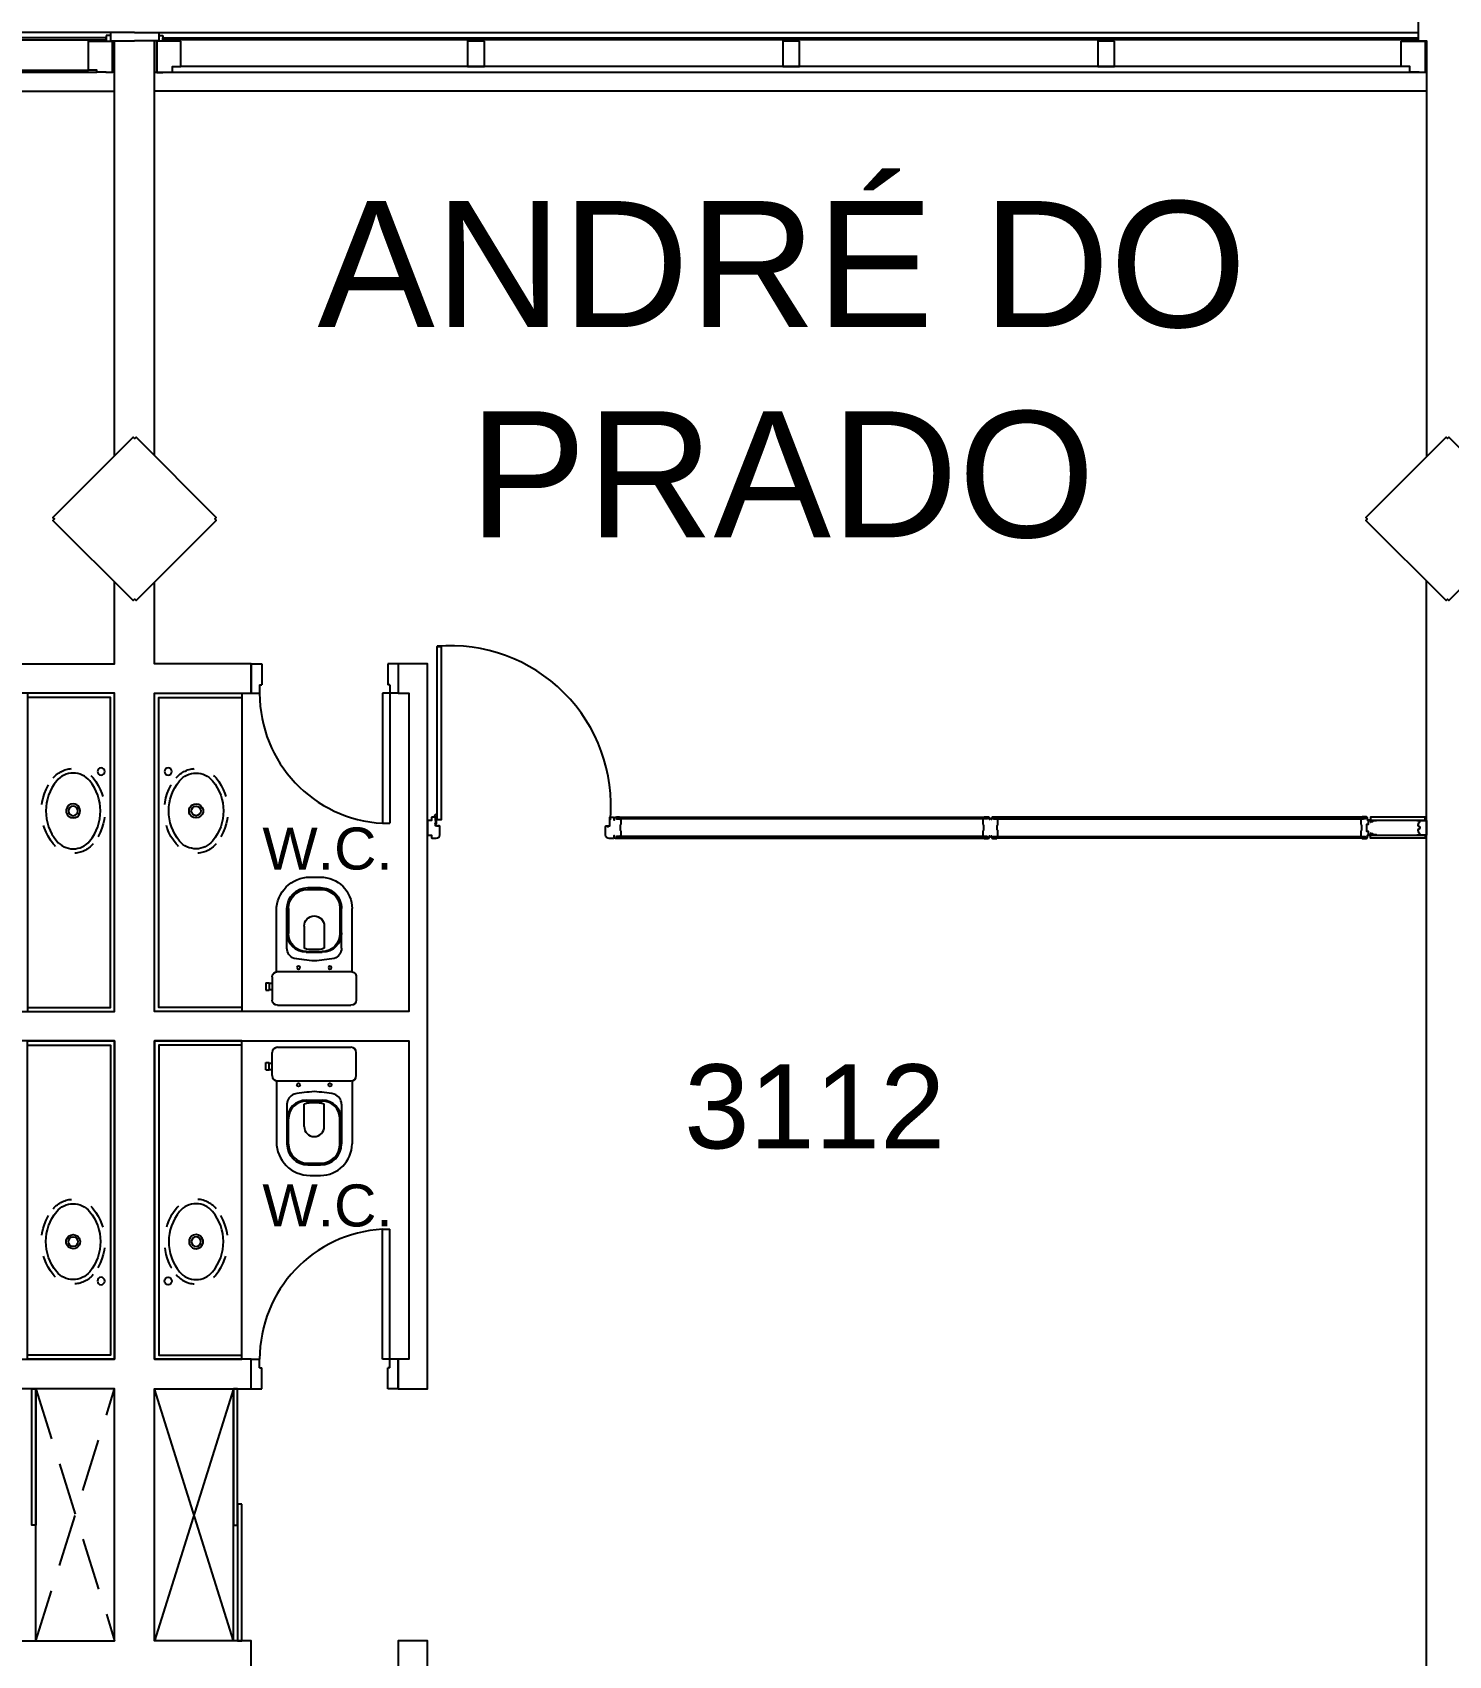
# Model space of a CAD drawing. Header units: metres. Extents: x -331 to 2982, y 362 to 2539.
# Drawn here: x 1066.98 to 1073.72, y 2332.3 to 2340.03 of the extents above; entities that cross this region are included whole.
import ezdxf
from ezdxf.enums import TextEntityAlignment as Align

# ---------------------------------------------------------------- set-up
doc = ezdxf.new("R2010")
doc.units = ezdxf.units.M
for name, pattern in [('DASHDOT', [1, 0.5, -0.25, 0, -0.25]), ('DASHED2', [0.375, 0.25, -0.125]), ('XR_BL2_3 PAV$0$CONTINUOUS', [0]), ('XR_BL2_3 PAV$0$HIDDEN', [0.375, 0.25, -0.125])]:
    doc.linetypes.add(name, pattern=pattern)
doc.layers.get('0').update_dxf_attribs({"color": 251})
for name, color, linetype in [('ALV', 251, 'Continuous'), ('CX', 251, 'Continuous'), ('Div', 251, 'Continuous'), ('Est', 251, 'Continuous'), ('Mob', 251, 'Continuous'), ('Proj', 251, 'DASHED2'), ('Texto_Salas', 251, 'Continuous'), ('vid', 251, 'Continuous')]:
    doc.layers.add(name, color=color, linetype=linetype)
doc.layers.add('Det_Lcorte', color=251, linetype='Continuous', lineweight=20)
doc.layers.add('LCorte', color=251, linetype='Continuous', lineweight=20)
doc.styles.add('ARIAL', font='arial.ttf')
doc.styles.add('DESTAQUE', font='arial.ttf', dxfattribs={"height": 0.4})
doc.styles.get("Standard").update_dxf_attribs({"font": 'arial.ttf', "height": 0.3})

# ---------------------------------------------------------------- blocks, each defined once
blk = doc.blocks.new('SALA_ANEXO_Meio')
at = {"layer": 'ALV'}
for points in [[(-1097.0064, 728.0058), (-1097.0064, 729.9798), (-1097.1014, 729.9798)], [(-1096.5464, 722.3648), (-1097.0064, 722.3648), (-1097.0064, 723.5648), (-1096.5464, 723.5648)], [(-1096.5464, 723.7048), (-1097.0064, 723.7048), (-1097.0064, 725.2198), (-1095.7964, 725.2198)], [(-1095.7964, 725.3598), (-1097.0064, 725.3598), (-1097.0064, 726.8748), (-1096.5464, 726.8748)], [(-1096.5464, 727.0148), (-1097.0064, 727.0148), (-1097.0064, 727.4038)]]:
    blk.add_lwpolyline(points, dxfattribs=at)
at = {"layer": 'CX', "linetype": 'ByBlock', "ltscale": 0.1}
for p, q in [((-1097.1014, 730.0198), (-1096.9864, 730.0198)), ((-1096.9864, 730.0198), (-1096.9864, 729.9798)), ((-1096.9864, 729.9798), (-1097.1014, 729.9798)), ((-1096.9864, 730.0048), (-1096.9664, 730.0048)), ((-1096.9664, 730.0048), (-1096.9664, 729.9786))]:
    blk.add_line(p, q, dxfattribs=at)
at = {"layer": 'CX', "color": 1}
for p, q in [((-1096.9864, 730.0198), (-1090.9665, 730.0198)), ((-1090.9465, 729.7398), (-1097.0064, 729.7398))]:
    blk.add_line(p, q, dxfattribs=at)
at = {"layer": 'CX'}
for p, q in [((-1096.9964, 729.9756), (-1096.9964, 729.8298)), ((-1096.9964, 729.8298), (-1096.9964, 729.9756))]:
    blk.add_line(p, q, dxfattribs=at)
blk.add_lwpolyline([(-1096.8812, 729.9786), (-1096.9608, 729.9786), (-1096.9964, 729.9786), (-1096.9964, 729.8298), (-1096.9664, 729.8298), (-1096.9664, 729.8304), (-1096.9217, 729.8304), (-1096.9217, 729.8404), (-1096.8812, 729.8404)], close=True, dxfattribs=at)
at = {"layer": 'Est'}
blk.add_lwpolyline([(-1097.1014, 727.3229), (-1097.1014, 727.323), (-1097.0944, 727.3159), (-1096.7125, 727.6977), (-1096.7196, 727.7048), (-1096.7125, 727.7119), (-1097.0944, 728.0937), (-1097.1014, 728.0866), (-1097.1014, 728.0866)], dxfattribs=at)
at = {"layer": 'Mob'}
blk.add_line((-1096.6314, 722.3648), (-1096.6314, 723.5648), dxfattribs=at)
for points in [[(-1096.5914, 725.3598), (-1096.5914, 725.3598), (-1097.0064, 725.3598), (-1097.0064, 726.8748), (-1096.5914, 726.8748), (-1096.5914, 725.3598)], [(-1096.5914, 725.3798), (-1096.9864, 725.3798), (-1096.9864, 726.8548), (-1096.5916, 726.8547)], [(-1096.5914, 725.2198), (-1096.5914, 725.2198), (-1097.0064, 725.2198), (-1097.0064, 723.7048), (-1096.5914, 723.7048), (-1096.5914, 725.2198)], [(-1096.5914, 725.1998), (-1096.9864, 725.1998), (-1096.9864, 723.7248), (-1096.5916, 723.7249)]]:
    blk.add_lwpolyline(points, dxfattribs=at)
at = {"layer": 'Mob', "linetype": 'XR_BL2_3 PAV$0$HIDDEN', "ltscale": 0.05}
for points in [[(-1096.9037, 726.1579, -0.359179), (-1096.9038, 726.4716)], [(-1096.9038, 726.4716, -0.472393), (-1096.7141, 726.4716)], [(-1096.7141, 726.4716, -0.358975), (-1096.7141, 726.158)], [(-1096.7141, 726.158, -0.471699), (-1096.9037, 726.1579)], [(-1096.7141, 724.4216, 0.471699), (-1096.9037, 724.4217)], [(-1096.9037, 724.4217, 0.359179), (-1096.9038, 724.108)], [(-1096.7141, 724.108, 0.358975), (-1096.7141, 724.4216)], [(-1096.9038, 724.108, 0.472393), (-1096.7141, 724.108)]]:
    blk.add_lwpolyline(points, format="xyb", dxfattribs=at)
at = {"layer": 'Mob'}
for points in [[(-1096.8875, 726.4581, -0.472527), (-1096.7304, 726.4581)], [(-1096.8874, 726.1713, -0.359169), (-1096.8875, 726.4581)], [(-1096.7304, 726.4581, -0.358974), (-1096.7304, 726.1715)], [(-1096.8316, 726.3148, -1), (-1096.7863, 726.3148)], [(-1096.7863, 726.3148, -1), (-1096.8316, 726.3148)], [(-1096.7304, 726.1715, -0.471701), (-1096.8874, 726.1713)], [(-1096.8874, 724.4082, 0.359169), (-1096.8875, 724.1215)], [(-1096.7304, 724.4081, 0.471701), (-1096.8874, 724.4082)], [(-1096.7304, 724.1215, 0.358974), (-1096.7304, 724.4081)], [(-1096.7863, 724.2648, 1), (-1096.8316, 724.2648)], [(-1096.8316, 724.2648, 1), (-1096.7863, 724.2648)], [(-1096.8875, 724.1215, 0.472527), (-1096.7304, 724.1215)]]:
    blk.add_lwpolyline(points, format="xyb", dxfattribs=at)
for points in [[(-1096.8089, 726.3484, -1.732057), (-1096.838, 726.298, -0.577348)], [(-1096.8089, 724.2312, 1.732057), (-1096.838, 724.2816, 0.577348)]]:
    blk.add_lwpolyline(points, format="xyb", close=True, dxfattribs=at)
blk.add_lwpolyline([(-1096.6114, 723.5648), (-1096.6314, 723.5648), (-1096.6314, 722.9148), (-1096.6114, 722.9148)], close=True, dxfattribs=at)
for centre in [(-1096.9417, 726.5022), (-1096.9417, 724.0774)]:
    blk.add_circle(centre, 0.0175, dxfattribs=at)
at = {"layer": 'Proj'}
for p, q in [((-1096.6314, 722.3648), (-1097.0064, 723.5648)), ((-1096.6314, 723.5648), (-1097.0064, 722.3648))]:
    blk.add_line(p, q, dxfattribs=at)
at = {"layer": 'vid'}
for p, q in [((-1091.0312, 729.8304), (-1096.9217, 729.8304)), ((-1091.0717, 729.8404), (-1096.8812, 729.8404))]:
    blk.add_line(p, q, dxfattribs=at)
blk.add_lwpolyline([(-1090.9865, 729.9845), (-1096.9664, 729.9845), (-1096.9664, 729.9945), (-1090.9865, 729.9945)], dxfattribs=at)
blk = doc.blocks.new('XR_BL2_3 PAV$0$VOG13')
at = {"layer": 'Mob'}
for p, q in [((-20, -15), (-20, -4)), ((-17.5, -1.5), (17.5, -1.5)), ((20, -15), (20, -4)), ((-23, -8.75), (-21.5, -8.75)), ((-23, -12.25), (-23, -8.75)), ((-23, -12.25), (-21.5, -12.25)), ((-21.5, -12.25), (-21.5, -8.75)), ((-21.5, -9), (-20, -9)), ((-21.5, -12), (-20, -12)), ((-18, -17.45), (-18, -46.5)), ((-17.5, -17.5), (17.5, -17.5)), ((18, -17.45), (18, -47.5)), ((-13, -28.63), (-13, -35.9)), ((-4.8, -39.2), (-4.8, -28.61)), ((-3.8, -26.7), (3.8, -26.7)), ((-3.75, -27.1), (3.75, -27.1)), ((4.8, -39.2), (4.8, -28.61)), ((13, -28.63), (13, -35.9)), ((-13, -35.9), (-13, -47.5)), ((-12.25, -47.6), (-12.25, -35.6)), ((12.25, -47.6), (12.25, -35.6)), ((13, -35.9), (13, -47.5)), ((-3.25, -56.6), (3.25, -56.6)), ((-3, -57.5), (3, -57.5)), ((-2, -62.5), (3, -62.5))]:
    blk.add_line(p, q, dxfattribs=at)
for centre in [(-7.5, -19.4), (7.5, -19.4)]:
    blk.add_circle(centre, 0.75, dxfattribs=at)
for centre, radius, start, end in [((-17.5, -4), 2.5, 90, 180), ((17.5, -4), 2.5, 0, 90), ((-17.5, -15), 2.5, 180, 270), ((17.5, -15), 2.5, 270, 0), ((5.57, -107.06), 84.64, 93.7724, 100.27879), ((-5.57, -107.06), 84.64, 79.72121, 86.2276), ((-7.81, -28.67), 5.19, 109.37837, 179.5279), ((-3.8, -35.9), 9.2, 90, 180), ((-3.75, -35.6), 8.5, 90, 180), ((-0.88, -40.32), 12.35, 85.90745, 108.49787), ((0.88, -40.32), 12.35, 71.50213, 94.09255), ((3.75, -35.6), 8.5, 0, 90), ((3.8, -35.9), 9.2, 0, 90), ((7.81, -28.67), 5.19, 0.4721, 70.62163), ((0, -39.2), 4.8, 180, 0), ((-2, -46.5), 16, 180, 270), ((-3, -47.5), 10, 180, 270), ((-3.25, -47.6), 9, 180, 270), ((3, -47.5), 10, 270, 0), ((3, -47.5), 15, 270, 0), ((3.25, -47.6), 9, 270, 0)]:
    blk.add_arc(centre, radius, start, end, dxfattribs=at)
blk = doc.blocks.new('XR_BL2_3 PAV$0$CUB_EMB_L5917')
at = {"layer": 'Mob', "linetype": 'XR_BL2_3 PAV$0$HIDDEN', "ltscale": 0.05}
for points in [[(0.1568, 0.2924, 0.358975), (-0.1568, 0.2924)], [(-0.1568, 0.2924, 0.471699), (-0.1569, 0.1027)], [(0.1568, 0.1026, 0.472393), (0.1568, 0.2924)], [(-0.1569, 0.1027, 0.359179), (0.1568, 0.1026)]]:
    blk.add_lwpolyline(points, format="xyb", dxfattribs=at)
at = {"layer": 'Mob'}
for points in [[(0.1433, 0.2761, 0.358974), (-0.1433, 0.276)], [(-0.1433, 0.276, 0.471701), (-0.1435, 0.1191)], [(0.1433, 0.119, 0.472527), (0.1433, 0.2761)], [(0, 0.2202, 1), (0, 0.1748)], [(0, 0.1748, 1), (0, 0.2202)], [(-0.1435, 0.1191, 0.359169), (0.1433, 0.119)]]:
    blk.add_lwpolyline(points, format="xyb", dxfattribs=at)
blk.add_lwpolyline([(0.0336, 0.1975, 1.732057), (-0.0168, 0.1684, 0.577348)], format="xyb", close=True, dxfattribs=at)
blk.add_circle((0.1874, 0.0647), 0.0175, dxfattribs=at)
blk = doc.blocks.new('tttttttttttttt6')
at = {"layer": 'ALV', "color": 251}
blk.add_line((1296.4772, 2360.7971), (1296.4772, 2368.8053), dxfattribs=at)
for points in [[(1296.7272, 2369.3971), (1296.7272, 2371.3762), (1296.7672, 2371.3762), (1296.7672, 2372.9612), (1296.7572, 2372.9612), (1296.7572, 2372.9712), (1296.4472, 2372.9712), (1296.4472, 2372.9612), (1296.4372, 2372.9612), (1296.4372, 2371.3762), (1296.4772, 2371.3762), (1296.4772, 2369.3971)], [(1290.4223, 2369.4022), (1290.4223, 2371.3762), (1290.3273, 2371.3762)], [(1291.7223, 2361.2612), (1291.7223, 2363.7612), (1291.5823, 2363.7612), (1291.5823, 2363.6212)], [(1290.8823, 2363.6212), (1290.8823, 2363.7612), (1290.4223, 2363.7612), (1290.4223, 2364.9612), (1290.8823, 2364.9612), (1290.8823, 2365.1012), (1290.4223, 2365.1012), (1290.4223, 2366.6162), (1291.6323, 2366.6162), (1291.6323, 2365.1012), (1291.5823, 2365.1012), (1291.5823, 2364.9612), (1291.7223, 2364.9612), (1291.7223, 2368.4112), (1291.5823, 2368.4112), (1291.5823, 2368.2712), (1291.6323, 2368.2712), (1291.6323, 2366.7562), (1290.4223, 2366.7562), (1290.4223, 2368.2712), (1290.8823, 2368.2712), (1290.8823, 2368.4112), (1290.4223, 2368.4112), (1290.4223, 2368.8003)]]:
    blk.add_lwpolyline(points, dxfattribs=at)
at = {"layer": 'CX', "color": 251, "linetype": 'ByBlock', "ltscale": 0.1}
for p, q in [((1290.3273, 2371.4162), (1290.4423, 2371.4162)), ((1290.4423, 2371.3762), (1290.3273, 2371.3762)), ((1290.4423, 2371.4162), (1290.4423, 2371.3762)), ((1290.4423, 2371.4013), (1290.4623, 2371.4013)), ((1290.4623, 2371.4013), (1290.4623, 2371.375))]:
    blk.add_line(p, q, dxfattribs=at)
at = {"layer": 'CX', "color": 251}
for p, q in [((1290.4323, 2371.372), (1290.4323, 2371.2262)), ((1290.4323, 2371.2262), (1290.4323, 2371.372)), ((1290.4423, 2371.4162), (1296.4372, 2371.4162)), ((1296.4722, 2371.2262), (1296.4722, 2371.372)), ((1296.4722, 2371.372), (1296.4722, 2371.2262)), ((1296.4822, 2371.1362), (1290.4223, 2371.1362)), ((1290.8823, 2368.4112), (1290.9323, 2368.4112)), ((1290.8823, 2368.4112), (1290.8823, 2368.2712)), ((1290.9323, 2368.4112), (1290.9323, 2368.3112)), ((1291.5823, 2368.4112), (1291.5323, 2368.4112)), ((1291.5323, 2368.4112), (1291.5323, 2368.3112)), ((1291.5823, 2368.4112), (1291.5823, 2368.2712)), ((1290.8823, 2368.2712), (1290.9223, 2368.2712)), ((1290.9223, 2368.3112), (1290.9223, 2368.2712)), ((1290.9223, 2368.3112), (1290.9323, 2368.3112)), ((1291.5423, 2368.2712), (1291.5073, 2368.2712)), ((1291.5073, 2368.2712), (1291.5073, 2367.6522)), ((1291.5423, 2368.3112), (1291.5323, 2368.3112)), ((1291.5423, 2368.3112), (1291.5423, 2368.2712)), ((1291.5823, 2368.2712), (1291.5423, 2368.2712)), ((1291.5423, 2368.2712), (1291.5423, 2367.6522)), ((1291.5073, 2367.6522), (1291.5423, 2367.6522)), ((1291.5073, 2365.1012), (1291.5073, 2365.7202)), ((1291.5073, 2365.7202), (1291.5423, 2365.7202)), ((1291.5423, 2365.1012), (1291.5423, 2365.7202)), ((1290.8823, 2364.9612), (1290.8823, 2365.1012)), ((1290.8823, 2365.1012), (1290.9223, 2365.1012)), ((1290.9223, 2365.0612), (1290.9223, 2365.1012)), ((1291.5423, 2365.1012), (1291.5073, 2365.1012)), ((1291.5423, 2365.0612), (1291.5423, 2365.1012)), ((1291.5823, 2365.1012), (1291.5423, 2365.1012)), ((1291.5823, 2364.9612), (1291.5823, 2365.1012)), ((1290.9223, 2365.0612), (1290.9323, 2365.0612)), ((1290.9323, 2364.9612), (1290.9323, 2365.0612)), ((1291.5323, 2364.9612), (1291.5323, 2365.0612)), ((1291.5423, 2365.0612), (1291.5323, 2365.0612)), ((1290.7973, 2363.7612), (1290.7973, 2364.9612)), ((1290.8823, 2364.9612), (1290.9323, 2364.9612)), ((1291.5823, 2364.9612), (1291.5323, 2364.9612))]:
    blk.add_line(p, q, dxfattribs=at)
for points in [[(1290.5475, 2371.3751), (1290.4679, 2371.375), (1290.4323, 2371.375), (1290.4323, 2371.2262), (1290.4623, 2371.2262), (1290.4623, 2371.2269), (1290.507, 2371.2269), (1290.507, 2371.255), (1290.5475, 2371.255)], [(1291.9923, 2371.3751), (1291.9123, 2371.3751), (1291.9123, 2371.255), (1291.9923, 2371.255)], [(1293.4923, 2371.3751), (1293.4123, 2371.3751), (1293.4123, 2371.255), (1293.4923, 2371.255)], [(1294.9923, 2371.3751), (1294.9123, 2371.3751), (1294.9123, 2371.255), (1294.9923, 2371.255)], [(1296.357, 2371.3751), (1296.4366, 2371.375), (1296.4722, 2371.375), (1296.4722, 2371.2262), (1296.4422, 2371.2262), (1296.4422, 2371.2269), (1296.3975, 2371.2269), (1296.3975, 2371.255), (1296.357, 2371.255)], [(1291.7871, 2368.4945), (1291.7873, 2367.6695), (1291.7673, 2367.6695), (1291.7671, 2368.4945)], [(1290.8173, 2364.9612), (1290.7973, 2364.9612), (1290.7973, 2364.3112), (1290.8173, 2364.3112)], [(1290.8373, 2364.4112), (1290.8173, 2364.4112), (1290.8173, 2363.7612), (1290.8373, 2363.7612)]]:
    blk.add_lwpolyline(points, close=True, dxfattribs=at)
at = {"layer": 'CX', "color": 251, "linetype": 'Continuous'}
blk.add_lwpolyline([(1291.7596, 2367.6792, 0.414214), (1291.7576, 2367.6812), (1291.7448, 2367.6812, 0.414214), (1291.7398, 2367.6762), (1291.7398, 2367.6662), (1291.7223, 2367.6662), (1291.7223, 2367.6002), (1291.7223, 2367.5962), (1291.7398, 2367.5962), (1291.7398, 2367.5862, 0.422579), (1291.7446, 2367.5812), (1291.7631, 2367.5812, 0.414214), (1291.7796, 2367.5977), (1291.7796, 2367.6382, 0.414214), (1291.7776, 2367.6402), (1291.7701, 2367.6402), (1291.7716, 2367.6379), (1291.7656, 2367.6379), (1291.7671, 2367.6402), (1291.7596, 2367.6402), (1291.7596, 2367.6519), (1291.7583, 2367.6519), (1291.7583, 2367.6525), (1291.7613, 2367.6525), (1291.7613, 2367.6643), (1291.7619, 2367.6649), (1291.7619, 2367.6508), (1291.7645, 2367.6508), (1291.7645, 2367.6808), (1291.766, 2367.6808), (1291.766, 2367.6834, 3.099483), (1291.7591, 2367.682, -0.294496), (1291.7603, 2367.6802), (1291.7603, 2367.6675), (1291.7583, 2367.6675), (1291.7583, 2367.6679), (1291.7596, 2367.6679), (1291.7596, 2367.6792)], format="xyb", close=True, dxfattribs=at)
at = {"layer": 'CX', "color": 251}
for points in [[(1292.6107, 2367.5869), (1292.6106, 2367.5944), (1292.6094, 2367.5944), (1292.6094, 2367.5849, -0.422579), (1292.6046, 2367.5799), (1292.5861, 2367.5798, -0.414214), (1292.5696, 2367.5963), (1292.5696, 2367.6378, -0.414214), (1292.5716, 2367.6398), (1292.5791, 2367.6398), (1292.5776, 2367.6375), (1292.5836, 2367.6375), (1292.5821, 2367.6398), (1292.5896, 2367.6399), (1292.5896, 2367.6799, -0.414214), (1292.5916, 2367.6819), (1292.6044, 2367.6819, -0.414214), (1292.6094, 2367.6769), (1292.6094, 2367.6664), (1292.6106, 2367.6664), (1292.6107, 2367.6756, -0.439162), (1292.6166, 2367.6822), (1292.6346, 2367.6822, -0.414214), (1292.6356, 2367.6812), (1292.6356, 2367.6807), (1292.6206, 2367.6807), (1292.6206, 2367.6734), (1292.6354, 2367.6734, -0.322891), (1292.6411, 2367.6682), (1292.6411, 2367.6479, -0.13729), (1292.6404, 2367.6453), (1292.6388, 2367.6427, 0.13729), (1292.6381, 2367.6401), (1292.6381, 2367.6312), (1292.6381, 2367.6224, 0.13729), (1292.6388, 2367.6198), (1292.6404, 2367.6172, -0.13729), (1292.6411, 2367.6146), (1292.6411, 2367.5942, -0.322891), (1292.6354, 2367.589), (1292.6206, 2367.589), (1292.6206, 2367.5817), (1292.6356, 2367.5817), (1292.6356, 2367.5812, -0.414214), (1292.6346, 2367.5802), (1292.6166, 2367.5802, -0.439162)], [(1294.4034, 2367.6732), (1294.3994, 2367.6732, 0.414214), (1294.3964, 2367.6702), (1294.3964, 2367.6756, 0.439162), (1294.3905, 2367.6822), (1294.3724, 2367.6822, 0.414214), (1294.3714, 2367.6812), (1294.3714, 2367.6807), (1294.3864, 2367.6807), (1294.3864, 2367.6734), (1294.3716, 2367.6734, 0.322891), (1294.3659, 2367.6682), (1294.3659, 2367.6479, 0.13729), (1294.3667, 2367.6453), (1294.3682, 2367.6427, -0.13729), (1294.369, 2367.6401), (1294.369, 2367.6312), (1294.369, 2367.6224, -0.13729), (1294.3682, 2367.6198), (1294.3667, 2367.6172, 0.13729), (1294.3659, 2367.6146), (1294.3659, 2367.5942, 0.322891), (1294.3716, 2367.589), (1294.3864, 2367.589), (1294.3864, 2367.5817), (1294.3714, 2367.5817), (1294.3714, 2367.5812, 0.414214), (1294.3724, 2367.5802), (1294.3905, 2367.5802, 0.439162), (1294.3964, 2367.5869), (1294.3964, 2367.5922, 0.414214), (1294.3994, 2367.5892), (1294.4034, 2367.5892, 0.414214), (1294.4064, 2367.5922), (1294.4064, 2367.5869, 0.439162), (1294.4124, 2367.5802), (1294.4304, 2367.5802, 0.414214), (1294.4314, 2367.5812), (1294.4314, 2367.5817), (1294.4164, 2367.5817), (1294.4164, 2367.589), (1294.4312, 2367.589, 0.322891), (1294.4369, 2367.5942), (1294.4369, 2367.6146, 0.13729), (1294.4362, 2367.6172), (1294.4346, 2367.6198, -0.13729), (1294.4339, 2367.6224), (1294.4339, 2367.6312), (1294.4339, 2367.6401, -0.13729), (1294.4346, 2367.6427), (1294.4362, 2367.6453, 0.13729), (1294.4369, 2367.6479), (1294.4369, 2367.6682, 0.322891), (1294.4312, 2367.6734), (1294.4164, 2367.6734), (1294.4164, 2367.6807), (1294.4314, 2367.6807), (1294.4314, 2367.6812, 0.414214), (1294.4304, 2367.6822), (1294.4124, 2367.6822, 0.439162), (1294.4064, 2367.6756), (1294.4064, 2367.6702, 0.414214)], [(1296.4378, 2367.6432), (1296.4402, 2367.6537, -0.194954), (1296.441, 2367.655), (1296.4427, 2367.656, 0.387702), (1296.4434, 2367.6587), (1296.4418, 2367.6617), (1296.4422, 2367.662), (1296.4446, 2367.6574), (1296.445, 2367.6581), (1296.445, 2367.6646), (1296.4332, 2367.6646), (1296.4332, 2367.6662), (1296.4772, 2367.6662), (1296.4772, 2367.5962), (1296.4332, 2367.5962), (1296.4332, 2367.5978), (1296.445, 2367.5978), (1296.445, 2367.6043), (1296.4446, 2367.605), (1296.4422, 2367.6005), (1296.4418, 2367.6007), (1296.4434, 2367.6038, 0.387702), (1296.4427, 2367.6064), (1296.441, 2367.6075, -0.194954), (1296.4402, 2367.6087), (1296.4378, 2367.6192, -0.268551), (1296.4392, 2367.624), (1296.4471, 2367.6291), (1296.4471, 2367.6334), (1296.4392, 2367.6384, -0.268551)]]:
    blk.add_lwpolyline(points, format="xyb", close=True, dxfattribs=at)
at = {"layer": 'CX', "color": 251, "linetype": 'XR_BL2_3 PAV$0$CONTINUOUS'}
blk.add_lwpolyline([(1296.1719, 2367.5802), (1296.1902, 2367.5802, 0.420879), (1296.1959, 2367.5867), (1296.1959, 2367.5964), (1296.2159, 2367.5964), (1296.2159, 2367.6024), (1296.2208, 2367.6015), (1296.2213, 2367.5995, 0.414214), (1296.2243, 2367.5965), (1296.2329, 2367.5965), (1296.2392, 2367.5965), (1296.2392, 2367.5977), (1296.2329, 2367.5977), (1296.2243, 2367.5977, -0.414214), (1296.2225, 2367.5995), (1296.222, 2367.6017, 0.414214), (1296.221, 2367.6027), (1296.2138, 2367.604, -0.212526), (1296.2125, 2367.6049), (1296.212, 2367.6057), (1296.2111, 2367.6051), (1296.212, 2367.6037, 0.204506), (1296.2133, 2367.6029), (1296.2144, 2367.6027), (1296.2144, 2367.5979), (1296.2016, 2367.5979), (1296.2016, 2367.6139), (1296.1924, 2367.6139), (1296.1924, 2367.6335), (1296.1924, 2367.6489), (1296.2016, 2367.6489), (1296.2016, 2367.6649), (1296.2144, 2367.6649), (1296.2144, 2367.6602), (1296.2133, 2367.66, 0.204506), (1296.212, 2367.6592), (1296.2111, 2367.6578), (1296.212, 2367.6571), (1296.2125, 2367.6579, -0.212526), (1296.2138, 2367.6589), (1296.221, 2367.6601, 0.414214), (1296.222, 2367.6611), (1296.2225, 2367.6633, -0.414214), (1296.2243, 2367.6651), (1296.2287, 2367.6651), (1296.2392, 2367.6651), (1296.2392, 2367.6663), (1296.2287, 2367.6663), (1296.2243, 2367.6663, 0.414214), (1296.2213, 2367.6633), (1296.2208, 2367.6613), (1296.2159, 2367.6605), (1296.2159, 2367.6664), (1296.1959, 2367.6664), (1296.1959, 2367.6761, 0.420879), (1296.1902, 2367.6826), (1296.1719, 2367.6826, 0.414214), (1296.1709, 2367.6816), (1296.1709, 2367.6811), (1296.1859, 2367.6811), (1296.1859, 2367.6738), (1296.1711, 2367.6738, 0.322891), (1296.1654, 2367.6686), (1296.1654, 2367.6483, 0.13729), (1296.1662, 2367.6457), (1296.1678, 2367.6431, -0.13729), (1296.1685, 2367.6405), (1296.1685, 2367.6312), (1296.1685, 2367.6224, -0.13729), (1296.1678, 2367.6198), (1296.1662, 2367.6172, 0.13729), (1296.1654, 2367.6146), (1296.1654, 2367.5942, 0.322891), (1296.1711, 2367.589), (1296.1859, 2367.589), (1296.1859, 2367.5817), (1296.1709, 2367.5817), (1296.1709, 2367.5812, 0.414214)], format="xyb", close=True, dxfattribs=at)
at = {"layer": 'CX', "color": 251}
for centre, radius, start, end in [((1291.8314, 2367.7337), 0.7636, 355.17284, 94.83538), ((1291.5423, 2368.2712), 0.62, 180, 266.76384), ((1291.5423, 2365.1012), 0.62, 93.23616, 180)]:
    blk.add_arc(centre, radius, start, end, dxfattribs=at)
at = {"layer": 'Div', "color": 251, "linetype": 'ByBlock'}
for points in [[(1296.2109, 2367.6664), (1296.4715, 2367.6664), (1296.4715, 2367.6814), (1296.2109, 2367.6814)], [(1296.2109, 2367.596), (1296.4715, 2367.596), (1296.4715, 2367.581), (1296.2109, 2367.581)]]:
    blk.add_lwpolyline(points, close=True, dxfattribs=at)
at = {"layer": 'Est', "color": 251}
for points in [[(1290.3273, 2368.7194), (1290.3273, 2368.7194), (1290.3344, 2368.7123), (1290.7162, 2369.0942), (1290.7091, 2369.1012), (1290.7162, 2369.1083), (1290.3344, 2369.4901), (1290.3273, 2369.4831), (1290.3273, 2369.4831)], [(1296.5773, 2368.7194), (1296.5772, 2368.7194), (1296.5702, 2368.7123), (1296.1883, 2369.0942), (1296.1954, 2369.1012), (1296.1883, 2369.1083), (1296.5702, 2369.4901), (1296.5772, 2369.4831), (1296.5773, 2369.4831)], [(1296.5772, 2368.7194), (1296.5772, 2368.7194), (1296.5843, 2368.7123), (1296.9662, 2369.0942), (1296.9591, 2369.1012), (1296.9662, 2369.1083), (1296.5843, 2369.4901), (1296.5772, 2369.4831), (1296.5772, 2369.4831)]]:
    blk.add_lwpolyline(points, dxfattribs=at)
at = {"layer": 'Mob', "color": 251}
for p, q in [((1290.7973, 2363.7612), (1290.4223, 2364.9612)), ((1290.7973, 2364.9612), (1290.4223, 2363.7612))]:
    blk.add_line(p, q, dxfattribs=at)
for points in [[(1290.8373, 2366.7562), (1290.8373, 2366.7562), (1290.4223, 2366.7562), (1290.4223, 2368.2712), (1290.8373, 2368.2712), (1290.8373, 2366.7562)], [(1290.8373, 2366.7762), (1290.4423, 2366.7762), (1290.4423, 2368.2512), (1290.8371, 2368.2512)], [(1290.8373, 2366.6162), (1290.8373, 2366.6162), (1290.4223, 2366.6162), (1290.4223, 2365.1012), (1290.8373, 2365.1012), (1290.8373, 2366.6162)], [(1290.8373, 2366.5962), (1290.4423, 2366.5962), (1290.4423, 2365.1212), (1290.8371, 2365.1213)]]:
    blk.add_lwpolyline(points, dxfattribs=at)
at = {"layer": 'vid', "color": 251}
for p, q in [((1296.4422, 2371.2262), (1290.4223, 2371.2262)), ((1296.357, 2371.255), (1290.5475, 2371.255))]:
    blk.add_line(p, q, dxfattribs=at)
blk.add_lwpolyline([(1296.4372, 2371.381), (1290.4623, 2371.381), (1290.4623, 2371.391), (1296.4372, 2371.391)], dxfattribs=at)
for points in [[(1292.6233, 2367.6807), (1294.3864, 2367.6807), (1294.3864, 2367.6734), (1292.6233, 2367.6734)], [(1296.1774, 2367.6807), (1294.4164, 2367.6807), (1294.4164, 2367.6734), (1296.1774, 2367.6734)], [(1292.6233, 2367.5817), (1294.3864, 2367.5817), (1294.3864, 2367.589), (1292.6233, 2367.589)], [(1296.1774, 2367.5817), (1294.4164, 2367.5817), (1294.4164, 2367.589), (1296.1774, 2367.589)]]:
    blk.add_lwpolyline(points, close=True, dxfattribs=at)
at = {"layer": 'ALV', "color": 251, "xscale": -1}
blk.add_blockref('SALA_ANEXO_Meio', (193.2258, 1641.3964), dxfattribs=at)
at = {"layer": 'Mob', "color": 251, "extrusion": (0, 0, -1), "zscale": -1, "rotation": 90}
blk.add_blockref('XR_BL2_3 PAV$0$CUB_EMB_L5917', (-1290.4223, 2367.7112), dxfattribs=at)
at = {"layer": 'Mob', "color": 251, "extrusion": (0, 0, -1), "xscale": 0.01000000000021828, "yscale": 0.01000000000021828, "zscale": -0.01000000000021828, "rotation": 180}
blk.add_blockref('XR_BL2_3 PAV$0$VOG13', (-1291.1823, 2366.7712), dxfattribs=at)
at = {"layer": 'Mob', "color": 251, "xscale": 0.01000000000021828, "yscale": 0.01000000000021828, "zscale": 0.01000000000021828}
blk.add_blockref('XR_BL2_3 PAV$0$VOG13', (1291.1823, 2366.6012), dxfattribs=at)
at = {"layer": 'Mob', "color": 251, "rotation": 270}
blk.add_blockref('XR_BL2_3 PAV$0$CUB_EMB_L5917', (1290.4223, 2365.6612), dxfattribs=at)
at = {"layer": 'Det_Lcorte', "color": 251, "linetype": 'DASHDOT', "ltscale": 0.0075, "transparency": 33554534, "style": 'ARIAL'}
for tag, p in [('A', (1214.3221, 2339.7973)), ('B', (1234.7042, 2339.7973)), ('C', (1271.1112, 2339.7973)), ('A', (1214.3221, 2336.9463)), ('B', (1234.7042, 2336.9463)), ('C', (1271.1112, 2336.9463))]:
    blk.add_attdef(tag, text='', height=0.225, rotation=270, dxfattribs=at).set_placement(p, align=Align.MIDDLE_CENTER)
at = {"layer": 'LCorte', "color": 251, "style": 'ARIAL'}
for tag, p in [('A', (1275.3241, 2379.6973)), ('B', (1302.5617, 2377.7988)), ('A', (1275.3231, 2282.3686)), ('B', (1302.5617, 2282.3686))]:
    blk.add_attdef(tag, text='', height=0.3, rotation=90, dxfattribs=at).set_placement(p, align=Align.MIDDLE_CENTER)
for tag, p in [('F', (1198.7585, 2341.9841)), ('F', (1330.4237, 2341.9841)), ('F', (1330.4237, 2341.9841)), ('E', (1198.7585, 2326.0996)), ('E', (1330.4237, 2326.0996)), ('D', (1198.7004, 2316.7091)), ('D', (1330.4237, 2316.7068)), ('C', (1198.7585, 2306.9512)), ('C', (1330.4237, 2306.9512))]:
    blk.add_attdef(tag, text='', height=0.3, dxfattribs=at).set_placement(p, align=Align.MIDDLE_CENTER)
at = {"layer": 'Texto_Salas', "color": 251, "style": 'DESTAQUE'}
blk.add_text('3112', height=0.4, dxfattribs=at).set_placement((1292.9437, 2366.105))
at = {"layer": 'Texto_Salas', "color": 251, "linetype": 'Continuous', "lineweight": 15, "insert": (1293.4093, 2369.8094), "char_height": 0.6, "attachment_point": 5}
blk.add_mtext_dynamic_manual_height_columns('{\\C256;ANDRÉ DO PRADO}', width=4.543671, gutter_width=2.5, heights=[0], dxfattribs=at)
at = {"layer": 'Texto_Salas', "color": 251, "char_height": 0.2, "width": 2.2626, "attachment_point": 2, "style": 'ARIAL'}
for insert in [(1291.2458, 2367.6321), (1291.2458, 2365.9334)]:
    blk.add_mtext('W.C.', dxfattribs=dict(at, insert=insert))

msp = doc.modelspace()

# ---------------------------------------------------------------- block references
at = {"color": 1, "linetype": 'Continuous', "lineweight": 15}
msp.add_blockref('tttttttttttttt6', (-222.865, -31.3905), dxfattribs=at)

doc.saveas('drawing.dxf')
